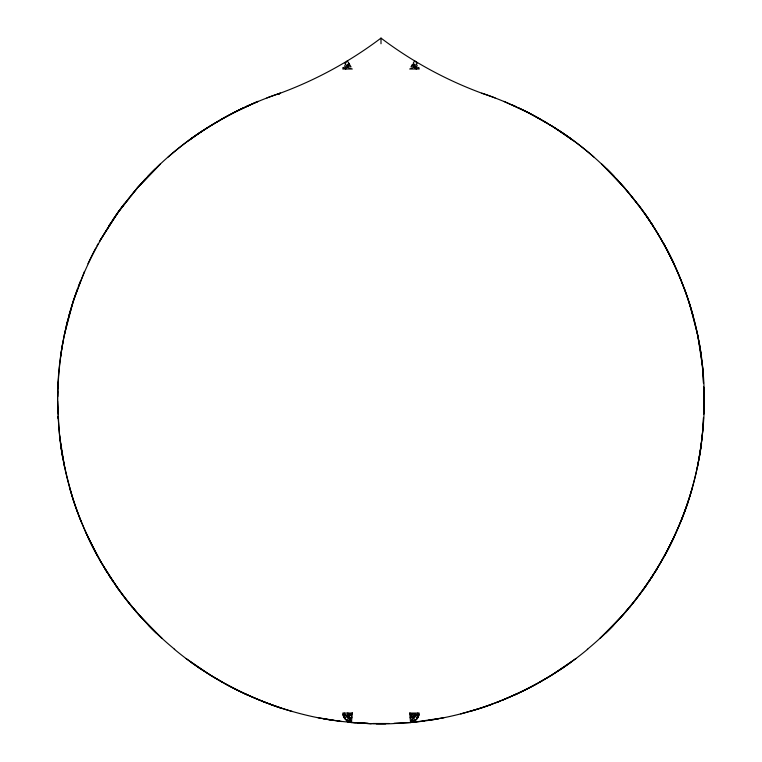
<?xml version="1.0" encoding="UTF-8"?>
<svg xmlns="http://www.w3.org/2000/svg" width="762" height="762" viewBox="0 0 762 762"><rect width="100%" height="100%" fill="white"/><g stroke="black" fill="none" stroke-linecap="round" stroke-linejoin="round"><path stroke-width="1.14" d="M57.807 396.478C58.131 366.798 62.465 337.28 71.037 308.858M703.507 417.414C700.03 506.52 656.025 592.769 587.321 649.338M703.697 413.89L704.402 400.974L703.707 386.915M703.507 417.757C701.03 479.222 678.961 539.315 643.49 589.388M703.697 414.299C710.355 300.352 649.529 186.357 552.66 126.463L549.65 124.739M220.18 120.091C114.052 179.375 48.587 302.371 58.598 423.52C64.275 510.435 107.385 594.065 174.679 649.338M697.259 468.097C702.059 441.655 705.679 414.709 703.726 387.782M64.284 335.099L73.257 301.104L84.487 271.396M688.457 500.796C671.017 553.069 640.499 600.761 600.123 638.27L622.84 615.115L630.45 606.028M129.664 197.682L117.262 213.417L99.393 241.506L118.977 210.941L137.693 187.509L160.249 164.163L137.693 187.509L131.121 195.834M188.566 140.789C216.389 120.215 247.45 104.175 280.254 93.193A393.297 393.297 0 0 0 381 38.1A393.297 393.297 0 0 0 481.746 93.193C513.855 103.899 544.173 119.624 571.7 139.303M575.939 658.53L550.993 675.599L540.429 681.695M190.3 139.303C211.436 124.235 234.163 111.462 258.08 101.365L234.191 112.347M570.938 662.245C524.818 695.411 470.135 716.556 413.575 722.281L443.951 717.718M564.013 666.979C538.286 684.657 509.949 698.402 480.355 708.269M280.254 93.193L278.216 94.469L280.254 93.193A323.402 323.402 0 0 0 266.919 97.888M502.368 700.259L517.331 693.601M460.743 713.927L480.851 708.098M347.996 722.214A323.402 323.402 0 0 0 351.53 722.557L371.132 723.748L390.868 723.748L410.575 722.547L412.861 722.043L416.728 719.48L418.929 715.394L419.214 713.07L409.708 713.07L410.575 722.547A323.402 323.402 0 0 0 414.004 722.214M389.277 723.519L372.856 723.5M394.011 723.3L410.575 722.547M244.669 693.601C279.444 709.67 317.106 720.242 355.406 722.633M357.73 722.747L368.208 723.262M348.425 722.281L371.132 723.748M341.795 721.557L318.049 717.718M281.645 708.269C252.051 698.402 223.714 684.657 197.987 666.979M281.149 708.098C249.031 697.44 218.599 681.923 191.062 662.245M503.92 101.365L528.533 112.709L552.66 126.463L573.348 140.722M221.571 681.695L211.007 675.599L186.061 658.53M131.55 606.028L139.16 615.115L161.877 638.27C121.463 600.608 90.668 552.936 73.419 500.415M638.442 205.083L624.307 187.509L601.751 164.163C637.975 198.739 666.95 241.202 684.143 288.341M118.51 589.388L100.489 561.442L85.401 531.657M644.738 213.417C679.399 263.204 701.135 322.593 703.526 383.41M58.426 416.243C58.96 445.037 65.37 473.307 73.543 500.796M689.258 302.714L697.716 335.099L702.774 368.179L703.497 383.172M59.446 435.045L64.741 468.097M57.598 400.974L58.303 414.299M381 38.1L381 43.777M704.279 391.544A323.402 323.402 0 0 1 704.288 409.213M701.545 443.351A323.402 323.402 0 0 1 698.944 459.629M692.544 487.251A323.402 323.402 0 0 1 683.781 514.14M682.942 516.35A323.402 323.402 0 0 1 680.771 521.846M674.17 537.029A323.402 323.402 0 0 1 664.597 555.946M656.892 569.233A323.402 323.402 0 0 1 655.025 572.252M653.129 575.243A323.402 323.402 0 0 1 651.196 578.215M649.891 580.187A323.402 323.402 0 0 1 648.567 582.149M646.567 585.064A323.402 323.402 0 0 1 629.422 607.562M627.136 610.276A323.402 323.402 0 0 1 625.592 612.077M613.639 625.145A323.402 323.402 0 0 1 605.314 633.46M587.702 649.214A323.402 323.402 0 0 1 560.299 669.646M541.182 681.447A323.402 323.402 0 0 1 539.125 682.609M537.067 683.752A323.402 323.402 0 0 1 514.95 694.858M499.72 701.326A323.402 323.402 0 0 1 496.414 702.602M491.985 704.259A323.402 323.402 0 0 1 469.573 711.537M438.512 718.747A323.402 323.402 0 0 1 428.053 720.461M424.558 720.957A323.402 323.402 0 0 1 422.215 721.262M385.705 723.862A323.402 323.402 0 0 1 376.295 723.862M339.785 721.262A323.402 323.402 0 0 1 337.442 720.957M333.947 720.461A323.402 323.402 0 0 1 323.488 718.747M292.427 711.537A323.402 323.402 0 0 1 270.015 704.259M265.586 702.602A323.402 323.402 0 0 1 262.28 701.326M247.05 694.858A323.402 323.402 0 0 1 224.933 683.752M222.875 682.609A323.402 323.402 0 0 1 220.818 681.447M201.701 669.646A323.402 323.402 0 0 1 174.298 649.214M156.686 633.46A323.402 323.402 0 0 1 148.361 625.145M136.408 612.077A323.402 323.402 0 0 1 134.864 610.276M132.578 607.562A323.402 323.402 0 0 1 115.433 585.064M113.433 582.149A323.402 323.402 0 0 1 112.109 580.187M110.804 578.215A323.402 323.402 0 0 1 108.871 575.243M106.975 572.252A323.402 323.402 0 0 1 105.108 569.233M97.403 555.946A323.402 323.402 0 0 1 87.83 537.029M81.229 521.846A323.402 323.402 0 0 1 79.058 516.35M78.219 514.14A323.402 323.402 0 0 1 69.456 487.251M63.056 459.629A323.402 323.402 0 0 1 60.455 443.351M58.112 418.652A323.402 323.402 0 0 1 57.988 416.29M57.712 409.213A323.402 323.402 0 0 1 57.721 391.544M57.836 388.01A323.402 323.402 0 0 1 58.122 382.105M60.484 357.407A323.402 323.402 0 0 1 63.094 341.138M66.275 326.107A323.402 323.402 0 0 1 67.98 319.221M68.58 316.935A323.402 323.402 0 0 1 77.486 288.846M78.305 286.636A323.402 323.402 0 0 1 80.439 281.121M87.935 263.757A323.402 323.402 0 0 1 95.831 247.955M96.955 245.888A323.402 323.402 0 0 1 98.088 243.811M109.004 225.552A323.402 323.402 0 0 1 110.938 222.58M112.243 220.609A323.402 323.402 0 0 1 124.606 203.387M143.666 180.823A323.402 323.402 0 0 1 145.275 179.089M147.704 176.527A323.402 323.402 0 0 1 155.172 169.012M168.183 156.991A323.402 323.402 0 0 1 201.901 131.216M221.028 119.434A323.402 323.402 0 0 1 244.05 107.528M246.193 106.537A323.402 323.402 0 0 1 249.422 105.08M481.746 93.193A323.402 323.402 0 0 1 495.081 97.888M512.578 105.08A323.402 323.402 0 0 1 515.807 106.537M517.95 107.528A323.402 323.402 0 0 1 542.001 120.025M544.049 121.206A323.402 323.402 0 0 1 547.097 123.015M560.099 131.216A323.402 323.402 0 0 1 593.817 156.991M606.828 169.012A323.402 323.402 0 0 1 614.296 176.527M616.725 179.089A323.402 323.402 0 0 1 618.334 180.823M638.108 204.33A323.402 323.402 0 0 1 649.757 220.609M651.062 222.58A323.402 323.402 0 0 1 652.996 225.552M663.912 243.811A323.402 323.402 0 0 1 665.045 245.888M666.169 247.955A323.402 323.402 0 0 1 674.065 263.757M684.514 288.846A323.402 323.402 0 0 1 693.42 316.935M698.906 341.138A323.402 323.402 0 0 1 701.516 357.407M413.785 715.508L413.776 718.385L410.461 721.271L413.08 720.728L414.88 719.414L415.652 720.033L414.957 721.004L412.071 722.119L411.109 721.624L413.08 720.728L412.004 719.671L412.013 714.089L409.708 713.07L410.851 715.356L413.776 718.385L417.833 713.07L417.576 715.87L416.414 717.766L417.1 718.471L418.081 717.575L418.9 714.727L418.319 713.823L417.576 715.87L414.842 713.784L412.013 714.089L410.147 717.804L412.404 716.994L414.842 713.784L415.28 716.756L413.785 715.508M348.815 63.256L348.729 65.865L345.681 69.009L346.034 66.646L348.815 63.256M352.292 713.07L351.425 722.547L349.139 722.043L345.272 719.48L343.071 715.394L342.786 713.07L352.292 713.07L351.149 715.356L351.853 717.804L346.72 716.756L344.167 713.07L344.424 715.87L345.586 717.766L344.9 718.471L343.919 717.575L343.1 714.727L343.681 713.823L344.424 715.87L345.567 714.889L351.149 715.356L349.987 714.089L347.634 713.07L348.215 715.508L349.596 716.994L348.224 718.385L346.72 716.756L352.292 713.07M343.214 67.408L342.786 69.009L352.292 69.009L347.786 67.513L347.081 64.808L351.015 66.904L347.377 60.874L344.919 63.589L345.786 64.027L344.7 65.932L345.377 68.637L343.214 67.408M412.166 64.941L410.985 66.904L414.919 64.808L416.319 69.009L414.214 67.513L413.271 65.865L417.976 67.989L418.786 67.408L419.214 69.009L409.708 69.009L417.3 65.932L416.214 64.027L417.081 63.589L416.528 62.389L414.623 60.874L413.185 63.256L414.919 64.808L412.166 64.941M351.225 718.185L348.92 720.728L347.12 719.414L346.348 720.033L347.043 721.004L349.929 722.119L350.891 721.624L348.92 720.728L351.539 721.271L348.224 718.385L351.225 718.185"/></g></svg>
